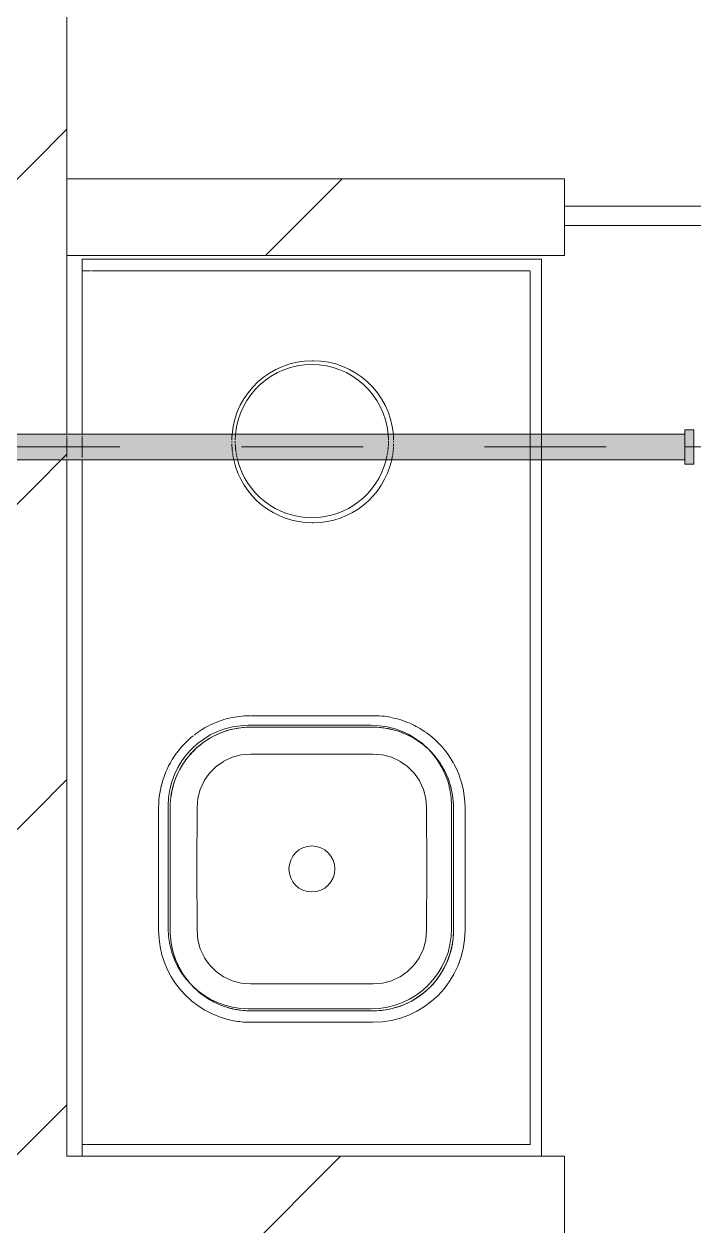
# Model space of a CAD drawing. Header units: millimetres. Extents: x -4000 to 187956, y -58990 to 162485.
# Drawn here: x 85594 to 86469, y 133434 to 135002 of the extents above; entities that cross this region are included whole.
import ezdxf

# ---------------------------------------------------------------- set-up
doc = ezdxf.new("R2010")
doc.units = ezdxf.units.MM
doc.linetypes.add('Dash 1_16_', pattern=[317.5, 158.75, -158.75])
for name, color, linetype, lineweight in [('A-WALL', 113, 'Continuous', 13), ('A-WALL-PATT', 111, 'Continuous', 13), ('P-PIPE', 3, 'Continuous', 9), ('P-PIPE-CNTR', 3, 'Continuous', 9), ('P-SANR-FIXT', 6, 'Continuous', 9)]:
    doc.layers.add(name, color=color, linetype=linetype, lineweight=lineweight)
pattern_1 = [(45, (0, 0), (-212.13203, 212.13203), [])]

# ---------------------------------------------------------------- blocks, each defined once
blk = doc.blocks.new('PLM-ClinicSink2Basin - PLM-ClinicSink2Basin-756693-FFS - TANG 1')
at = {"layer": 'P-SANR-FIXT'}
for p, q in [((-585, -600), (-585, 0)), ((-585, 0), (-570, 0)), ((-570, 0), (-585, 0)), ((-585, 0), (-585, -600)), ((323.3, 0), (-585, 0)), ((-585, 0), (-585, -600)), ((-585, -600), (-585, 0)), ((-585, 0), (323.3, 0)), ((-570, -5.7), (-570, 0)), ((-570, 0), (-570, -5.7)), ((351.8, 0), (326.5, 0)), ((326.5, 0), (351.8, 0)), ((354.5, 0), (352.8, 0)), ((352.8, 0), (354.5, 0)), ((585, 0), (356.7, 0)), ((356.7, 0), (585, 0)), ((570, 0), (585, 0)), ((585, 0), (570, 0)), ((570, -2.4), (570, 0)), ((585, -600), (585, 0)), ((585, -600), (585, 0)), ((585, -600), (585, 0)), ((585, 0), (585, -600)), ((-570, -585), (-570, -6.5)), ((-570, -6.5), (-570, -585)), ((570, 0), (570, -2.4)), ((570, -2.9), (570, -11.2)), ((570, -11.2), (570, -2.9)), ((570, -12.3), (570, -566.1)), ((570, -566.1), (570, -12.3)), ((-290.5, -100), (-130.5, -100)), ((-130.5, -115), (-290.5, -115)), ((-288, -112.5), (-128, -112.5)), ((-128, -112.5), (-288, -112.5)), ((346.2, -195.5), (347.5, -195.5)), ((347.5, -195.5), (346.2, -195.5)), ((-393, -377.5), (-393, -217.5)), ((-393, -217.5), (-393, -377.5)), ((-23, -217.5), (-23, -377.5)), ((-23, -377.5), (-23, -217.5)), ((-410.5, -380), (-410.5, -220)), ((-395.5, -220), (-395.5, -380)), ((-25.5, -380), (-25.5, -220)), ((-10.5, -220.1), (-10.5, -373.9)), ((241.2, -301.8), (241.2, -300.5)), ((241.2, -300.5), (241.2, -301.8)), ((452.5, -300.5), (452.5, -301.8)), ((452.5, -301.8), (452.5, -300.5)), ((-10.5, -373.9), (-10.5, -380)), ((347.5, -406.8), (346.2, -406.8)), ((346.2, -406.8), (347.5, -406.8)), ((-290.5, -485), (-130.5, -485)), ((-128, -482.5), (-288, -482.5)), ((-288, -482.5), (-128, -482.5)), ((-130.5, -500), (-290.5, -500)), ((570, -566.2), (570, -585)), ((570, -585), (570, -566.2)), ((323.3, -585), (-570, -585)), ((-570, -585), (323.3, -585)), ((325.5, -585), (324, -585)), ((324, -585), (325.5, -585)), ((328.2, -585), (325.8, -585)), ((325.8, -585), (328.2, -585)), ((331.6, -585), (328.5, -585)), ((328.5, -585), (331.6, -585)), ((335.7, -585), (332, -585)), ((332, -585), (335.7, -585)), ((340, -585), (336.1, -585)), ((336.1, -585), (340, -585)), ((344.3, -585), (340.4, -585)), ((340.4, -585), (344.3, -585)), ((348.3, -585), (344.7, -585)), ((344.7, -585), (348.3, -585)), ((351.8, -585), (348.7, -585)), ((348.7, -585), (351.8, -585)), ((354.5, -585), (352.1, -585)), ((352.1, -585), (354.5, -585)), ((356.1, -585), (354.6, -585)), ((354.6, -585), (356.1, -585)), ((566.5, -585), (356.7, -585)), ((356.7, -585), (566.5, -585)), ((569, -585), (566.6, -585)), ((566.6, -585), (569, -585)), ((323.3, -600), (-585, -600)), ((-585, -600), (323.3, -600)), ((-585, -600), (323.3, -600)), ((323.3, -600), (-585, -600)), ((325.5, -600), (324, -600)), ((324, -600), (325.5, -600)), ((324, -600), (325.5, -600)), ((325.5, -600), (324, -600)), ((328.2, -600), (325.8, -600)), ((325.8, -600), (328.2, -600)), ((325.8, -600), (328.2, -600)), ((328.2, -600), (325.8, -600)), ((331.6, -600), (328.5, -600)), ((328.5, -600), (331.6, -600)), ((328.5, -600), (331.6, -600)), ((331.6, -600), (328.5, -600)), ((335.7, -600), (332, -600)), ((332, -600), (335.7, -600)), ((332, -600), (335.7, -600)), ((335.7, -600), (332, -600)), ((340, -600), (336.1, -600)), ((336.1, -600), (340, -600)), ((336.1, -600), (340, -600)), ((340, -600), (336.1, -600)), ((344.3, -600), (340.4, -600)), ((340.4, -600), (344.3, -600)), ((340.4, -600), (344.3, -600)), ((344.3, -600), (340.4, -600)), ((348.3, -600), (344.7, -600)), ((344.7, -600), (348.3, -600)), ((344.7, -600), (348.3, -600)), ((348.3, -600), (344.7, -600)), ((351.8, -600), (348.6, -600)), ((348.6, -600), (351.8, -600)), ((348.6, -600), (351.8, -600)), ((351.8, -600), (348.6, -600)), ((354.5, -600), (352, -600)), ((352, -600), (354.5, -600)), ((352, -600), (354.5, -600)), ((354.5, -600), (352, -600)), ((356.1, -600), (354.6, -600)), ((354.6, -600), (356.1, -600)), ((354.6, -600), (356.1, -600)), ((356.1, -600), (354.6, -600)), ((585, -600), (356.7, -600)), ((356.7, -600), (585, -600)), ((356.7, -600), (585, -600)), ((585, -600), (356.7, -600))]:
    blk.add_line(p, q, dxfattribs=at)
at = {"layer": 'P-SANR-FIXT', "flags": 128}
for points in [[(-323.6, -120.3), (-327.5, -121.7), (-331.4, -123.3), (-335.3, -125), (-339, -126.9), (-342.7, -128.9), (-346.3, -131)], [(-290.5, -115), (-294.7, -115.1), (-298.9, -115.3), (-303.1, -115.8), (-307.3, -116.3), (-311.4, -117.1), (-315.5, -118), (-319.6, -119.1), (-323, -120.2)], [(-46.3, -157.3), (-48.9, -154), (-51.6, -150.8), (-54.4, -147.7), (-57.4, -144.7), (-60.5, -141.8), (-63.6, -139.1), (-66.9, -136.5), (-70.3, -134), (-73.8, -131.6), (-77.4, -129.4), (-81, -127.4), (-84.8, -125.5), (-88.6, -123.7), (-92.5, -122.1), (-96.4, -120.7), (-100.4, -119.4), (-104.5, -118.3), (-108.6, -117.3), (-112.7, -116.5), (-116.8, -115.9), (-121, -115.4), (-125.2, -115.1), (-129.4, -115), (-130.5, -115)], [(-353.2, -135.8), (-356.6, -138.4), (-359.8, -141.1), (-361.6, -142.7)], [(-346.7, -131.3), (-349.8, -133.3), (-352.3, -135.1)], [(-362.9, -143.9), (-365.9, -146.8), (-368.7, -149.9), (-371.5, -153.1), (-374.1, -156.4), (-376.6, -159.8), (-378.9, -163.3), (-381.1, -166.8), (-383.1, -170.5), (-385, -174.3), (-386.8, -178.1), (-388.4, -182), (-389.8, -185.9), (-390.8, -189)], [(-290.5, -150.3), (-302.7, -151.1), (-314.5, -154.2), (-325.3, -159.3)], [(-130.5, -150.3), (-210.5, -150), (-290.5, -150.3)], [(-95.7, -159.3), (-106.6, -154.2), (-118.3, -151.1), (-130.5, -150.3)], [(-325.9, -159.6), (-335.5, -166.4), (-344.2, -175), (-351, -184.7)], [(-70.1, -184.7), (-76.9, -175), (-85.5, -166.4), (-95.2, -159.5)], [(-30.9, -187), (-32.3, -183), (-33.8, -179.1), (-35.5, -175.3), (-37.4, -171.5), (-39.4, -167.8), (-41.6, -164.2), (-43.9, -160.7), (-45.6, -158.3)], [(-351.2, -185.1), (-356.3, -196), (-359.5, -207.8), (-360.3, -220)], [(-60.8, -220), (-61.6, -207.8), (-64.8, -196), (-69.8, -185.2)], [(-25.5, -220), (-25.6, -215.8), (-25.9, -211.6), (-26.3, -207.4), (-26.9, -203.3), (-27.6, -199.1), (-28.5, -195), (-29.6, -191), (-30.7, -187.6)], [(-391.1, -189.9), (-392.3, -193.9), (-393.2, -198), (-394, -202.2), (-394.6, -206.3), (-395.1, -210.5), (-395.4, -214.7)], [(-395.4, -214.8), (-395.5, -218.9), (-395.5, -220)], [(-360.3, -220), (-360.5, -300), (-360.3, -380)], [(-60.8, -380), (-60.5, -300), (-60.8, -220)], [(-395.5, -380.4), (-395.5, -384.2), (-395.2, -388.4), (-394.8, -392.6), (-394.2, -396.7), (-393.4, -400.9), (-392.5, -405), (-391.4, -409), (-390.4, -412.4)], [(-360.3, -380), (-359.5, -392.2), (-356.3, -404), (-351.3, -414.8)], [(-69.9, -414.9), (-64.8, -404), (-61.6, -392.2), (-60.8, -380)], [(-41.8, -436.2), (-40, -433.2), (-37.9, -429.5), (-36, -425.7), (-34.3, -421.9), (-32.7, -418), (-31.2, -414.1), (-29.9, -410.1), (-28.8, -406.1), (-27.9, -402), (-27.1, -397.8), (-26.4, -393.7), (-26, -389.5), (-25.7, -385.3), (-25.5, -381.1), (-25.5, -380)], [(-390.2, -413), (-388.8, -417), (-387.2, -420.9), (-385.5, -424.7), (-383.7, -428.5), (-381.7, -432.2)], [(-351, -415.3), (-344.2, -425), (-335.5, -433.6), (-325.8, -440.5)], [(-95.2, -440.4), (-85.5, -433.6), (-76.9, -425), (-70.1, -415.3)], [(-381.6, -432.2), (-379.5, -435.8), (-377.2, -439.3), (-375.5, -441.7)], [(-52.4, -450.1), (-49.6, -446.9), (-47, -443.6), (-44.5, -440.2), (-42.2, -436.7)], [(-374.8, -442.7), (-372.2, -446), (-369.5, -449.2), (-366.6, -452.3), (-363.7, -455.3), (-360.6, -458.2), (-357.4, -460.9), (-354.1, -463.5), (-350.8, -466), (-347.3, -468.4), (-344.1, -470.3)], [(-325.4, -440.7), (-314.5, -445.8), (-302.7, -448.9), (-290.5, -449.7)], [(-290.5, -449.7), (-210.5, -450), (-130.5, -449.7)], [(-130.5, -449.7), (-118.4, -448.9), (-106.6, -445.8), (-95.7, -440.7)], [(-67.8, -464.2), (-64.5, -461.6), (-61.3, -458.9), (-58.2, -456.1), (-55.2, -453.2)], [(-97.2, -479.6), (-93.5, -478.3), (-89.6, -476.7), (-85.8, -475), (-82.1, -473.1), (-78.4, -471.1), (-74.8, -469)], [(-73.4, -468.1), (-71.3, -466.7), (-68.8, -464.9)], [(-343.7, -470.6), (-340, -472.6), (-336.3, -474.5), (-332.5, -476.3), (-328.6, -477.9), (-324.6, -479.3), (-320.6, -480.6)], [(-319.6, -480.9), (-316.6, -481.7), (-312.5, -482.7), (-308.4, -483.5), (-304.2, -484.1), (-300.1, -484.6), (-295.9, -484.9), (-291.7, -485), (-290.5, -485)], [(-130.5, -485), (-126.3, -484.9), (-122.1, -484.7), (-118, -484.2), (-113.8, -483.7), (-109.7, -482.9), (-105.6, -482), (-101.5, -480.9), (-98.1, -479.8)]]:
    blk.add_lwpolyline(points, dxfattribs=at)
at = {"layer": 'P-SANR-FIXT'}
for centre, radius, start, end in [((-290.5, -220), 120, 90, 170.6318), ((-130.5, -220), 120, 54, 90), ((-288, -217.5), 105, 90, 180), ((-288, -217.5), 105, 90, 180), ((-290.5, -220), 105, 90, 124.7948), ((-130.5, -220), 105, 360, 90), ((-128, -217.5), 105, 0, 90), ((-128, -217.5), 105, 0, 90), ((-130.5, -220), 120, 38.5266, 53.6172), ((-290.5, -220), 105, 127.6826, 138.443), ((-290.5, -220), 105, 124.7948, 127.6826), ((-290.5, -220), 105, 138.443, 147.9802), ((-130.5, -220), 120, 26.7419, 37.9548), ((-290.5, -220), 105, 148.5385, 180), ((-130.5, -220), 120, 13.7282, 26.2703), ((-290.5, -220), 120, 170.8107, 180), ((-130.5, -220), 120, 0.559, 13.2378), ((346.2, -300.5), 105, 102.6271, 180), ((346.2, -300.5), 105, 102.6271, 180), ((346.2, -300.5), 105, 101.3921, 102.0627), ((346.2, -300.5), 105, 101.3921, 102.0627), ((346.2, -300.5), 105, 99.9272, 100.9938), ((346.2, -300.5), 105, 99.9272, 100.9938), ((346.2, -300.5), 105, 98.0181, 99.4078), ((346.2, -300.5), 105, 98.0181, 99.4078), ((346.2, -300.5), 105, 91.0233, 97.4128), ((346.2, -300.5), 105, 91.0233, 97.4128), ((347.5, -300.5), 105, 87.6495, 89.0374), ((347.5, -300.5), 105, 87.6495, 89.0374), ((347.5, -300.5), 105, 86.1846, 87.2499), ((347.5, -300.5), 105, 86.1846, 87.2499), ((347.5, -300.5), 105, 85.2637, 85.9335), ((347.5, -300.5), 105, 85.2637, 85.9335), ((347.5, -300.5), 105, 0, 84.9496), ((347.5, -300.5), 105, 0, 84.9496), ((-210.5, -300), 30, 0, 180), ((-210.5, -300), 30, 360, 180), ((-210.5, -300), 30, 180, 360), ((-210.5, -300), 30, 180, 360), ((346.2, -301.8), 105, 180, 257.3729), ((346.2, -301.8), 105, 180, 257.3729), ((347.5, -301.8), 105, 275.0504, 0), ((347.5, -301.8), 105, 275.0504, 0), ((-290.5, -380), 120, 180, 270), ((-290.5, -380), 105, 180.1864, 270), ((-288, -377.5), 105, 180, 270), ((-288, -377.5), 105, 180, 270), ((-128, -377.5), 105, 270, 0), ((-128, -377.5), 105, 270, 0), ((-130.5, -380), 105, 325.2052, 360), ((-130.5, -380), 120, 349.1091, 0), ((-130.5, -380), 120, 336.5049, 348.5977), ((346.2, -301.8), 105, 257.8499, 258.6079), ((346.2, -301.8), 105, 257.8499, 258.6079), ((346.2, -301.8), 105, 258.8668, 260.0728), ((346.2, -301.8), 105, 258.8668, 260.0728), ((346.2, -301.8), 105, 260.4099, 261.9819), ((346.2, -301.8), 105, 260.4099, 261.9819), ((346.2, -301.8), 105, 262.374, 264.2051), ((346.2, -301.8), 105, 262.374, 264.2051), ((346.2, -301.8), 105, 264.6253, 266.5909), ((346.2, -301.8), 105, 264.6253, 266.5909), ((346.2, -301.8), 105, 267.0105, 268.9767), ((346.2, -301.8), 105, 267.0105, 268.9767), ((347.5, -301.8), 105, 270.7767, 272.3505), ((347.5, -301.8), 105, 270.7767, 272.3505), ((347.5, -301.8), 105, 272.6081, 273.8154), ((347.5, -301.8), 105, 272.6081, 273.8154), ((347.5, -301.8), 105, 273.9775, 274.7363), ((347.5, -301.8), 105, 273.9775, 274.7363), ((-130.5, -380), 120, 325.3214, 335.9573), ((-130.5, -380), 120, 298.8996, 324.8277), ((-130.5, -380), 105, 311.557, 322.3174), ((-130.5, -380), 105, 322.3174, 325.2052), ((-130.5, -380), 105, 288.403, 301.4615), ((-130.5, -380), 105, 302.0198, 311.557), ((-130.5, -380), 105, 270, 288), ((-130.5, -380), 120, 270, 298.5419)]:
    blk.add_arc(centre, radius, start, end, dxfattribs=at)
at = {"layer": 'P-SANR-FIXT', "color": 250}
for start, end in [(104.1222, 180), (360, 84.7644), (180, 255.8778), (275.2356, 360)]:
    blk.add_arc((347.7, -300), 100, start, end, dxfattribs=at)
at = {"layer": 'P-SANR-FIXT', "color": 252}
for start, end in [(104.1222, 180), (0, 84.7644), (180, 255.8778), (275.2356, 360)]:
    blk.add_arc((347.7, -300), 100, start, end, dxfattribs=at)
at = {"layer": 'P-SANR-FIXT', "color": 16}
for start, end in [(102.8255, 103.5317), (101.2873, 102.4106), (99.2827, 100.7463), (91.9382, 98.6523), (90, 91.306), (87.5993, 89.0608), (86.0612, 87.1829), (85.0942, 85.7996), (256.3818, 257.1745), (257.4514, 258.7127), (259.0732, 260.7173), (261.1365, 263.0516), (263.5009, 265.5567), (266.0054, 268.0618), (268.4792, 270), (270.7545, 272.4007), (272.676, 273.9388), (274.112, 274.9058)]:
    blk.add_arc((347.7, -300), 100, start, end, dxfattribs=at)
at = {"layer": 'P-SANR-FIXT', "color": 243}
for start, end in [(102.8255, 103.5317), (101.2873, 102.4106), (99.2827, 100.7463), (91.9382, 98.6523), (90, 91.306), (87.5993, 89.0608), (86.0612, 87.1829), (85.0942, 85.7996), (256.3818, 257.1745), (257.4514, 258.7127), (259.0732, 260.7173), (261.1365, 263.0516), (263.5009, 265.5567), (266.0054, 268.0618), (268.4792, 270), (270.7545, 272.4007), (272.676, 273.9388), (274.112, 274.9058)]:
    blk.add_arc((347.7, -300), 100, start, end, dxfattribs=at)
blk = doc.blocks.new('CMF2_NHAXUONG_A_rvt-1-FFS - TANG 1')
at = {"layer": 'A-WALL-PATT', "lineweight": 9}
h = blk.add_hatch(dxfattribs=at)
h.set_pattern_fill('FP_12', color=250, style=0, pattern_type=2)
h.set_pattern_definition(pattern_1)
h.paths.add_polyline_path([(85650.2, 133525.1), (85650.2, 135799.8), (85450.2, 135799.8), (85450.2, 133525.1), (85587.3, 133525.1)])
h = blk.add_hatch(dxfattribs=at)
h.set_pattern_fill('FP_12', color=250, style=0, pattern_type=2)
h.set_pattern_definition(pattern_1)
h.paths.add_polyline_path([(86300, 134699.8), (86300, 134799.8), (85650.2, 134799.8), (85650.2, 134699.8), (86154.1, 134699.8)])
h = blk.add_hatch(dxfattribs=at)
h.set_pattern_fill('FP_12', color=250, style=0, pattern_type=2)
h.set_pattern_definition(pattern_1)
h.paths.add_polyline_path([(86300, 133325.1), (86300, 133525.1), (84600, 133525.1), (84600, 133325.1), (86154.1, 133325.1)])
at = {"layer": 'A-WALL', "color": 50, "lineweight": 15}
for p, q in [((85650.2, 134799.8), (85650.2, 135799.8)), ((86300, 134799.8), (85650.2, 134799.8)), ((86300, 134699.8), (86300, 134799.8)), ((86300, 134764.2), (86525, 134764.2)), ((86525, 134739.2), (86300, 134739.2)), ((85650.2, 134466.8), (85650.2, 134699.8)), ((85650.2, 134699.8), (86300, 134699.8)), ((85650.2, 133525.1), (85650.2, 134433.4)), ((86300, 133525.1), (85650.2, 133525.1)), ((86300, 133325.1), (86300, 133525.1))]:
    blk.add_line(p, q, dxfattribs=at)
at = {"layer": 'A-WALL', "color": 35, "lineweight": 15}
for p, q in [((86300, 134799.8), (85650.2, 134799.8)), ((86300, 134799.8), (86300, 134764.2)), ((86525, 134764.2), (86300, 134764.2)), ((86300, 134764.2), (86300, 134739.2)), ((86300, 134739.2), (86525, 134739.2)), ((86300, 134739.2), (86300, 134699.8)), ((85650.2, 134699.8), (86300, 134699.8))]:
    blk.add_line(p, q, dxfattribs=at)
at = {"layer": 'A-WALL', "color": 53, "lineweight": 15}
for p, q in [((85650.2, 134699.8), (85650.2, 134799.8)), ((86300, 134739.2), (86300, 134764.2)), ((86300, 134764.2), (86300, 134739.2))]:
    blk.add_line(p, q, dxfattribs=at)
at = {"layer": 'A-WALL', "color": 14, "lineweight": 15}
for p, q in [((85650.2, 134462.9), (85650.2, 134464.6)), ((85650.2, 134436.6), (85650.2, 134461.9))]:
    blk.add_line(p, q, dxfattribs=at)
at = {"layer": 'P-SANR-FIXT', "color": 250, "lineweight": 9, "rotation": 89.9999999999999}
blk.add_blockref('PLM-ClinicSink2Basin - PLM-ClinicSink2Basin-756693-FFS - TANG 1', (85670, 134110.1), dxfattribs=at)

msp = doc.modelspace()

# ---------------------------------------------------------------- block references
at = {"lineweight": 5}
msp.add_blockref('CMF2_NHAXUONG_A_rvt-1-FFS - TANG 1', (0, 0), dxfattribs=at)

# ---------------------------------------------------------------- next in the draw order: hatches: boundary and pattern name
at = {"layer": 'P-PIPE', "transparency": 33554534}
for points in [[(85020.4, 134450.1), (86457.1, 134450.1), (86457.1, 134466.8), (84290.6, 134466.2), (84290.6, 134450.1), (84453.5, 134450.1)], [(86457.1, 134427.6), (86468.9, 134428.4), (86468.9, 134472.6), (86457.1, 134471.8), (86457.1, 134428.4)], [(86154.1, 134433.4), (86457.1, 134434), (86457.1, 134450.1), (84290.6, 134450.1), (84290.6, 134433.4), (85587.3, 134433.4)]]:
    msp.add_hatch(color=1, dxfattribs=at).paths.add_polyline_path(points)

# ---------------------------------------------------------------- next in the draw order: linework, layer by layer
at = {"layer": 'P-PIPE', "color": 20, "lineweight": 13}
for p, q in [((86457.1, 134466.8), (84290.6, 134466.8)), ((86468.9, 134472.6), (86457.1, 134472.6)), ((86457.1, 134472.6), (86457.1, 134466.9)), ((86457.1, 134472.6), (86457.1, 134427.6)), ((86457.1, 134466.2), (86457.1, 134466.8)), ((86457.1, 134461.9), (86457.1, 134466.1)), ((86457.1, 134466), (86457.1, 134461.9)), ((86468.9, 134427.6), (86468.9, 134472.6)), ((86468.9, 134471.8), (86468.9, 134472.6)), ((86468.9, 134470.3), (86468.9, 134471.8)), ((86468.9, 134466), (86468.9, 134469.5)), ((86468.9, 134461.3), (86468.9, 134466)), ((86457.1, 134438.8), (86457.1, 134461.4)), ((86457.1, 134461.3), (86457.1, 134455.9)), ((86457.1, 134455.9), (86457.1, 134450.1)), ((86457.1, 134450.1), (86457.1, 134444.3)), ((86468.9, 134455.9), (86468.9, 134461.3)), ((86468.9, 134450.1), (86468.9, 134455.3)), ((86468.9, 134444.9), (86468.9, 134450.1)), ((86457.1, 134444.3), (86457.1, 134438.8)), ((86457.1, 134434.1), (86457.1, 134438.3)), ((86457.1, 134438.2), (86457.1, 134434.2)), ((86457.1, 134433.4), (86457.1, 134434)), ((86468.9, 134438.8), (86468.9, 134444.3)), ((86468.9, 134434.2), (86468.9, 134438.8)), ((86468.9, 134430.7), (86468.9, 134434.2)), ((84290.6, 134433.4), (86457.1, 134433.4)), ((86457.1, 134433.3), (86457.1, 134427.6)), ((86457.1, 134427.6), (86468.9, 134427.6)), ((86468.9, 134427.6), (86468.9, 134429.9))]:
    msp.add_line(p, q, dxfattribs=at)
at = {"layer": 'P-PIPE-CNTR', "color": 1, "linetype": 'Dash 1_16_'}
msp.add_line((84290.6, 134450.1), (86457.1, 134450.1), dxfattribs=at)
msp.add_line((84290.6, 134450.1), (86457.1, 134450.1), dxfattribs=at)
at = {"layer": 'P-PIPE-CNTR', "color": 20, "lineweight": 13}
msp.add_line((86506.1, 134450.1), (86457.1, 134450.1), dxfattribs=at)

doc.saveas('drawing.dxf')
